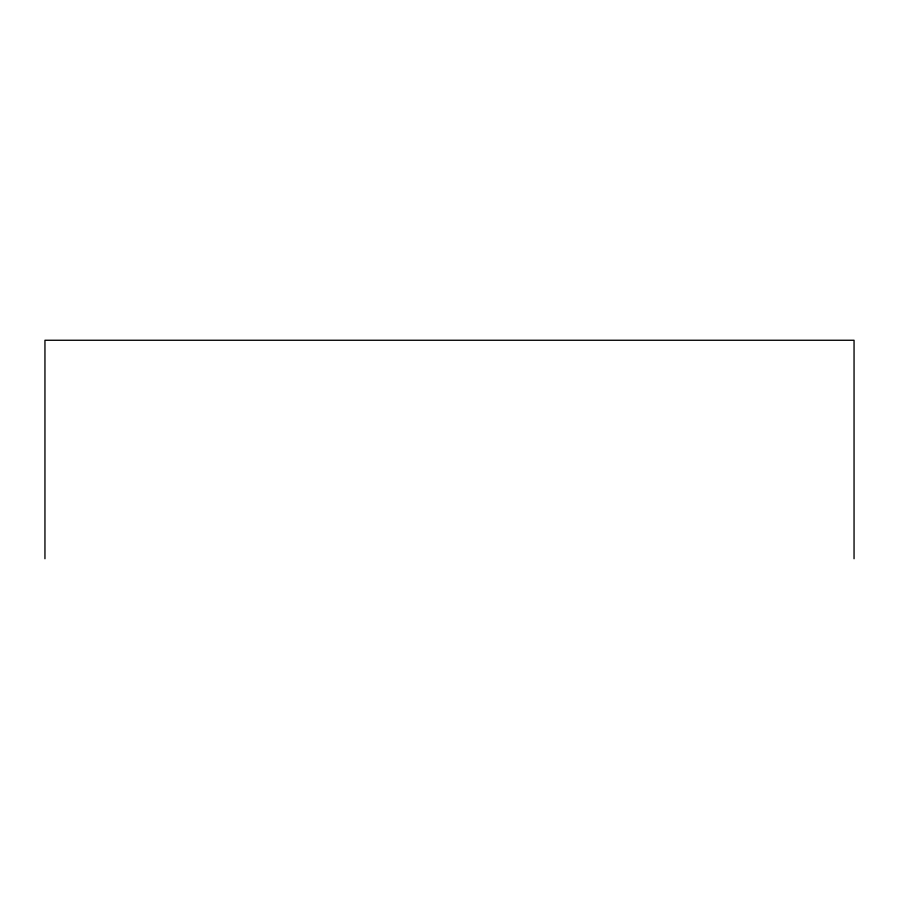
<?xml version="1.0" encoding="UTF-8"?>
<svg xmlns="http://www.w3.org/2000/svg" width="899" height="899" viewBox="0 0 899 899"><rect width="100%" height="100%" fill="white"/><g stroke="black" fill="none" stroke-linecap="round" stroke-linejoin="round"><path stroke-width="1.35" d="M854.05 558.74L854.05 340.26L44.95 340.26L44.95 558.74"/></g></svg>
